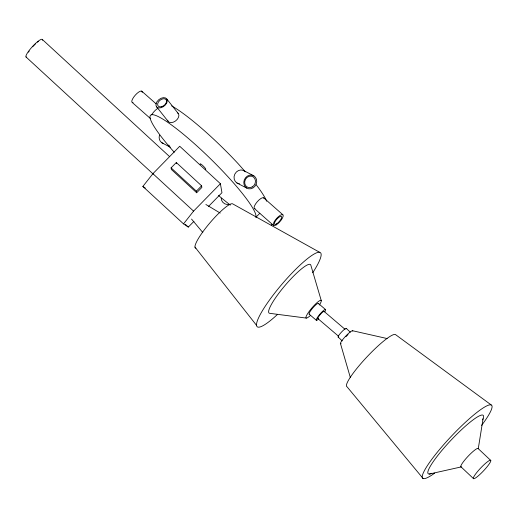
<?xml version="1.0" encoding="UTF-8"?>
<svg xmlns="http://www.w3.org/2000/svg" width="518" height="518" viewBox="0 0 518 518"><rect width="100%" height="100%" fill="white"/><g stroke="black" fill="none" stroke-linecap="round" stroke-linejoin="round"><path stroke-width="0.78" d="M478.256 448.756L483.074 418.738M193.926 221.354L188.319 227.085L183.527 223.88L142.858 186.448L152.914 173.685L179.727 146.264L220.396 183.702L221.95 192.696L208.495 206.455M183.527 223.88L193.577 211.124L220.396 183.702M171.089 167.858L176.301 162.535L201.599 185.826L201.871 187.425L196.665 192.748L171.367 169.457L171.089 167.858L196.387 191.148L196.665 192.748M196.387 191.148L201.599 185.826M256.021 217.165L259.829 213.274M429.305 474.054L461.253 466.906A12.587 2.001 -46.7 0 1 467.741 456.623A12.587 2.001 -46.7 0 1 478.256 448.666L490.799 460.496A12.587 2.001 -46.7 0 1 478.256 475.9A12.587 2.001 -46.7 0 1 477.136 472.053A12.587 2.001 -46.7 0 1 490.799 460.496M306.319 318.084L269.729 313.325A31.87 5.756 -49.5 0 1 285.683 284.745A31.87 5.756 -49.5 0 1 310.884 265.378L321.283 300.647M352.622 330.749L387.088 338.545M244.069 170.772L253.846 175.855A7.084 6.3 -62.5 0 1 253.14 187.84A7.084 6.3 -62.5 0 1 243.803 182.194A7.084 6.3 -62.5 0 1 253.846 175.855M161.933 142.819L170.312 147.177M236.901 182.977L246.685 188.066M319.625 252.292L232.433 203.736A28.911 5.225 -49.5 0 0 208.333 224.76A28.911 5.225 -49.5 0 0 195.869 248.167M205.886 204.487L220.195 213.066M142.858 186.448L145.26 188.047M491.193 404.927L395.389 334.505A35.677 5.672 -46.7 0 0 365.553 358.404A35.677 5.672 -46.7 0 0 347.047 386.791L423.128 478.541M318.376 303.431L325.557 309.57M324.087 311.422L345.066 329.331M317.845 318.557L338.228 335.955M309.136 314.135L316.317 320.266M263.694 197.831L282.86 214.75M141.699 91.123L156.19 103.917M254.403 208.54L273.569 225.466M132.297 102.532L150.408 118.525M42.334 39.478L169.483 156.527M152.914 173.685L193.577 211.124M25.984 56.941L153.134 173.996M185.373 224.372L188.319 227.085M346.238 328.354L350.297 332.18M338.17 337.076L342.23 340.902M460.787 466.634L473.329 478.47M191.543 219.075L202.803 232.498M166.809 99.022A6.436 4.17 -38.3 0 1 160.943 107.731A6.436 4.17 -38.3 0 1 157.051 101.612A6.436 4.17 -38.3 0 1 166.809 99.022L178.432 113.714M156.391 106.553L168.013 121.244M194.982 247.099L256.533 325.343M340.423 343.395L350.343 377.531M176.301 162.535L176.483 163.597M26.625 57.155A11.972 2.37 -47.4 0 1 32.757 46.238A11.972 2.37 -47.4 0 1 42.418 40.281M28.484 52.169A9.978 1.975 -47.4 0 1 29.202 51.055M32.615 46.782A9.978 1.975 -47.4 0 1 35.315 44.024M37.464 42.152A9.978 1.975 -47.4 0 1 38.494 41.388M200.291 164.303A3.924 0.583 44.4 0 1 203.192 165.967A3.924 0.583 44.4 0 1 205.523 169.308M230.387 205.096A73.42 10.839 44.4 0 1 218.531 195.487M174.262 152.266A73.42 10.839 44.4 0 1 154.254 114.983A73.42 10.839 44.4 0 1 215.553 163.772A73.42 10.839 44.4 0 1 255.886 217.23M171.626 105.925A73.42 10.839 44.4 0 1 238.215 163.779L245.344 171.821A7.084 6.3 -62.5 0 0 234.803 174.158A7.084 6.3 -62.5 0 0 239.517 183.786M256.177 184.771A73.42 10.839 44.4 0 1 266.653 201.224M177.674 112.924A6.436 4.17 -38.3 0 1 175.466 121.011A6.436 4.17 -38.3 0 1 167.605 120.202M318.259 319.399A7.071 1.276 -49.5 0 1 317.087 318A7.071 1.276 -49.5 0 1 323.614 310.431A7.071 1.276 -49.5 0 1 324.792 311.836M277.285 314.614A48.698 8.8 -49.5 0 1 260.301 314.407A48.698 8.8 -49.5 0 1 307.459 258.676A48.698 8.8 -49.5 0 1 312.717 272.74M310.191 315.702A11.59 2.091 -49.5 0 1 307.038 314.653A11.59 2.091 -49.5 0 1 318.169 301.69A11.59 2.091 -49.5 0 1 319.386 304.998M309.511 314.206A7.071 1.276 -49.5 0 1 312.924 307.789A7.071 1.276 -49.5 0 1 318.434 303.872M318.492 318.473A4.746 0.861 -49.5 0 1 320.111 314.672A4.746 0.861 -49.5 0 1 324.093 311.745M434.693 473.096A50.233 7.99 -46.7 0 1 431.131 460.217A50.233 7.99 -46.7 0 1 481.345 409.155A50.233 7.99 -46.7 0 1 481.591 425.401M338.552 337.024A5.951 0.945 -46.7 0 1 341.271 332.329A5.951 0.945 -46.7 0 1 346.348 328.606M341.142 343.693A8.884 1.412 -46.7 0 1 345.208 336.681A8.884 1.412 -46.7 0 1 352.777 331.125M345.907 336.7A5.951 0.945 -46.7 0 1 348.051 334.576M431.792 473.29A40.1 6.378 -46.7 0 1 451.728 439.439A40.1 6.378 -46.7 0 1 482.608 419.871M151.638 114.867A7.427 2.396 -48.6 0 1 157.407 108.618M133.055 102.596A7.427 2.396 -48.6 0 1 135.327 95.098A7.427 2.396 -48.6 0 1 142.217 92.385M169.762 146.477A7.032 6.255 -62.5 0 1 168.842 145.072M163.435 143.467A7.032 6.255 -62.5 0 1 159.492 135.153M229.681 204.377A7.207 6.74 -22.5 0 1 221.205 198.167M271.808 224.268A7.071 3.063 -41.5 0 1 271.251 225.537M255.037 208.715A7.09 2.292 -48.6 0 1 257.2 201.819A7.09 2.292 -48.6 0 1 264.012 198.362M252.111 187.004A5.925 5.264 -62.5 0 0 253.406 176.988A5.925 5.264 -62.5 0 0 244.716 181.624A5.925 5.264 -62.5 0 0 252.111 187.004M161.603 106.695A5.083 3.296 -38.3 0 0 166.2 99.806A5.083 3.296 -38.3 0 0 158.482 101.897A5.083 3.296 -38.3 0 0 161.603 106.695M276.236 224.864A7.09 2.292 -48.6 0 0 283.178 215.287A7.09 2.292 -48.6 0 0 275.226 220.176A7.09 2.292 -48.6 0 0 276.236 224.864M276.489 223.918A5.225 1.683 -48.6 0 0 281.701 216.867A5.225 1.683 -48.6 0 0 275.913 220.305A5.225 1.683 -48.6 0 0 276.489 223.918"/></g></svg>
